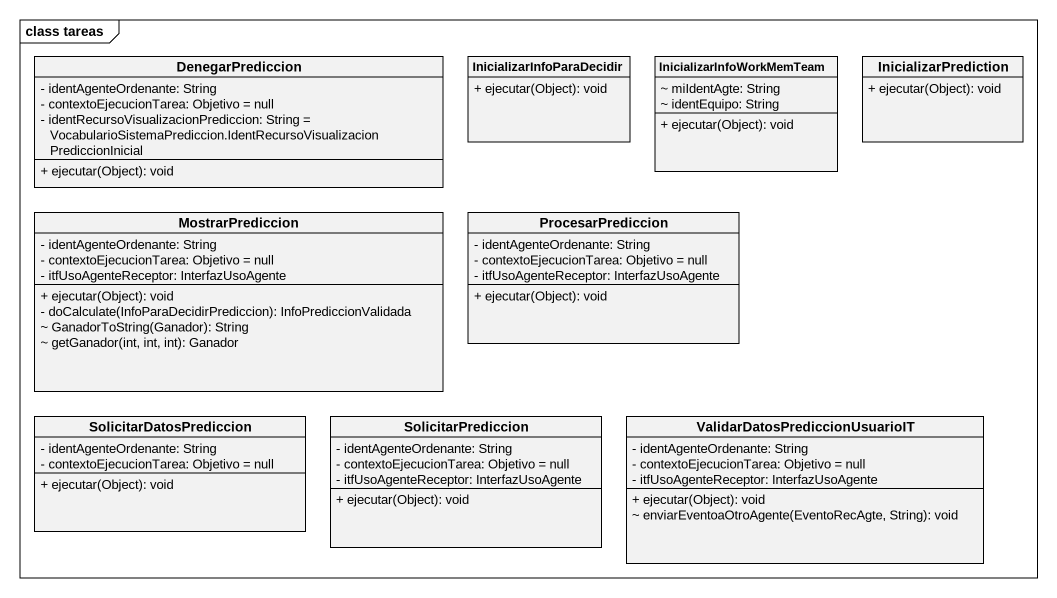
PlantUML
@startuml
mainframe class tareas
hide circle
hide empty members
skinparam classAttributeIconSize 0
class DenegarPrediccion {
  - identAgenteOrdenante: String
  - contextoEjecucionTarea: Objetivo = null
  - identRecursoVisualizacionPrediccion: String = VocabularioSistemaPrediccion.IdentRecursoVisualizacionPrediccionInicial
  + ejecutar(Object): void
}
class InicializarInfoParaDecidir {
  + ejecutar(Object): void
}
class InicializarInfoWorkMemTeam {
  ~ miIdentAgte: String
  ~ identEquipo: String
  + ejecutar(Object): void
}
class InicializarPrediction {
  + ejecutar(Object): void
}
class MostrarPrediccion {
  - identAgenteOrdenante: String
  - contextoEjecucionTarea: Objetivo = null
  - itfUsoAgenteReceptor: InterfazUsoAgente
  + ejecutar(Object): void
  - doCalculate(InfoParaDecidirPrediccion): InfoPrediccionValidada
  ~ GanadorToString(Ganador): String
  ~ getGanador(int, int, int): Ganador
}
class ProcesarPrediccion {
  - identAgenteOrdenante: String
  - contextoEjecucionTarea: Objetivo = null
  - itfUsoAgenteReceptor: InterfazUsoAgente
  + ejecutar(Object): void
}
class SolicitarDatosPrediccion {
  - identAgenteOrdenante: String
  - contextoEjecucionTarea: Objetivo = null
  + ejecutar(Object): void
}
class SolicitarPrediccion {
  - identAgenteOrdenante: String
  - contextoEjecucionTarea: Objetivo = null
  - itfUsoAgenteReceptor: InterfazUsoAgente
  + ejecutar(Object): void
}
class "ValidarDatosPrediccionUsuarioIT" as ValidarDatosPrediccionUsuari {
  - identAgenteOrdenante: String
  - contextoEjecucionTarea: Objetivo = null
  - itfUsoAgenteReceptor: InterfazUsoAgente
  + ejecutar(Object): void
  ~ enviarEventoaOtroAgente(EventoRecAgte, String): void
}
@enduml
